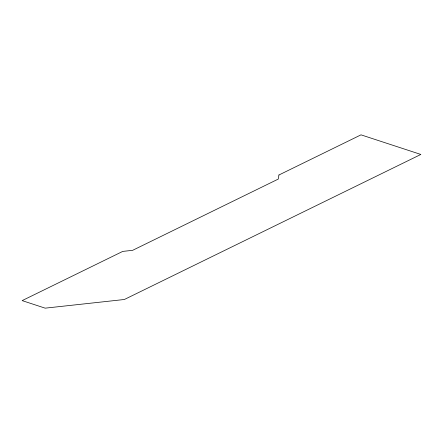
<?xml version="1.0" encoding="UTF-8"?>
<svg xmlns="http://www.w3.org/2000/svg" width="443" height="443" viewBox="0 0 443 443"><rect width="100%" height="100%" fill="white"/><g stroke="black" fill="none" stroke-linecap="round" stroke-linejoin="round"><path stroke-width="0.66" d="M278.94 174.991L278.248 179.088L132.645 250.323L122.75 251.402L22.15 300.614L45.169 308.156L124.35 299.501L420.85 154.446L361.006 134.844L278.94 174.991"/></g></svg>
